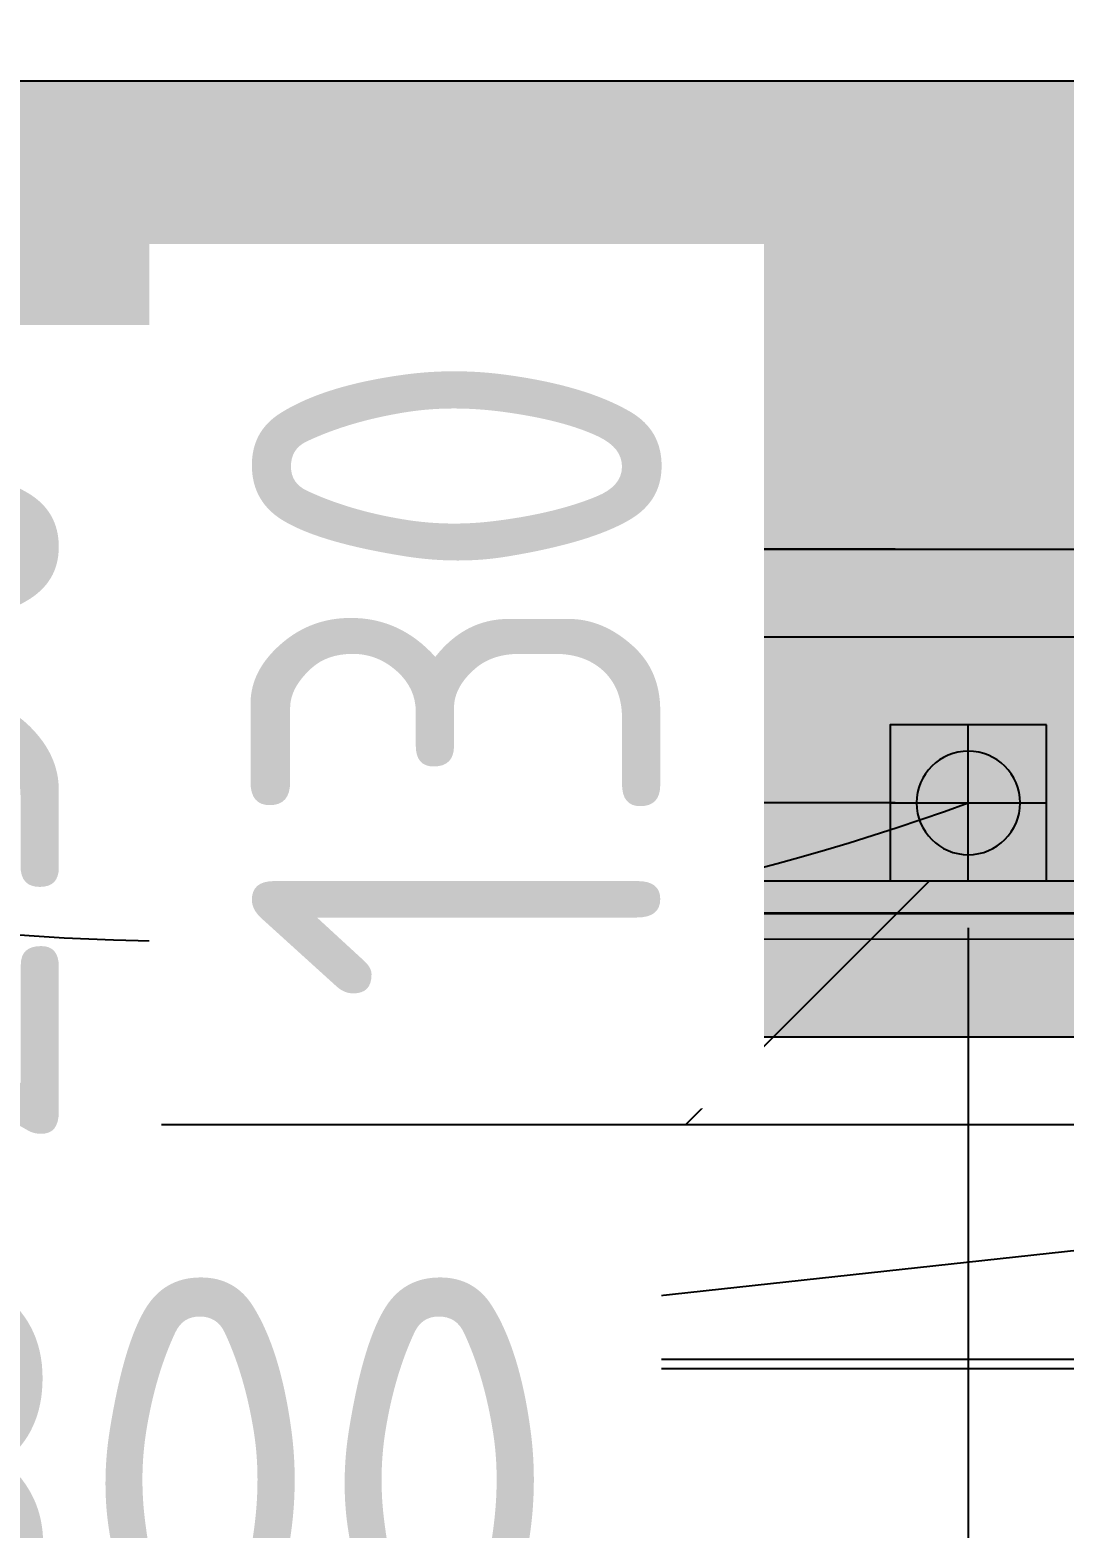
# Model space of a CAD drawing. Extents: x -74236 to 286982, y -14633 to 132816.
# Drawn here: x 94563 to 95093, y 114523 to 115291 of the extents above; entities that cross this region are included whole.
import ezdxf

# ---------------------------------------------------------------- set-up
doc = ezdxf.new("R2010")
doc.units = 0
doc.header["$LTSCALE"] = 10
doc.header["$MEASUREMENT"] = 0
doc.header["$PDSIZE"] = 5
for name, color, linetype in [('1活动家具', 4, 'Continuous'), ('3地坪', 8, 'Continuous'), ('5顶面布置', 3, 'Continuous'), ('5顶面标注', 3, 'Continuous'), ('6灯具', 1, 'Continuous'), ('6灯具标注', 1, 'Continuous'), ('7开关', 1, 'Continuous'), ('图框', 4, 'Continuous')]:
    doc.layers.add(name, color=color, linetype=linetype)
doc.styles.get("Standard").update_dxf_attribs({"font": 'gbenor.shx', "bigfont": 'gbcbig.shx'})
doc.styles.add('宋体', font='')
doc.styles.get('宋体').set_extended_font_data('SimSun')
doc.dimstyles.new('1-50 顶面', dxfattribs={"dimscale": 50, "dimtxt": 2.8, "dimasz": 1.5, "dimexe": 1, "dimexo": 1, "dimgap": 0.1, "dimtad": 1, "dimdec": 0, "dimzin": 0, "dimdsep": 46, "dimtxsty": '宋体', "dimblk": 'ARCHTICK', "dimcen": 0, "dimdle": 1, "dimclrd": 8, "dimclre": 8, "dimclrt": 43, "dimadec": 0, "dimazin": 0, "dimtfac": 1, "dimtdec": 0, "dimtix": 1, "dimtmove": 1, "dimatfit": 0, "dimldrblk": 'BOXFILLED', "dimfxl": 5, "dimfxlon": 1, "dimtfill": 1, "dimtolj": 1, "dimtzin": 0, "dimlwd": -1, "dimlwe": -1, "dimarcsym": 1})
doc.dimstyles.new('wl20', dxfattribs={"dimscale": 60, "dimtxt": 1.8, "dimasz": 0.03, "dimexe": 0, "dimexo": 0.625, "dimgap": 0.2, "dimtad": 1, "dimdec": 0, "dimrnd": 0.05, "dimdsep": 46, "dimtxsty": 'Standard', "dimblk": 'BZ', "dimcen": 0.06, "dimclrd": 127, "dimclre": 127, "dimclrt": 1, "dimadec": 0, "dimazin": 0, "dimtfac": 1, "dimtdec": 0, "dimtix": 1, "dimtmove": 2, "dimatfit": 3, "dimldrblk": 'jt', "dimfxl": 1, "dimtvp": 1, "dimtfill": 1, "dimtolj": 1, "dimtzin": 0, "dimarcsym": 0})

# ---------------------------------------------------------------- blocks, each defined once
blk = doc.blocks.new('_ArchTick')
at = {"color": 0, "linetype": 'ByBlock', "const_width": 0.4}
blk.add_lwpolyline([(-0.5, -0.5), (0.5, 0.5)], dxfattribs=at)
blk = doc.blocks.new('*D302')
at = {"color": 8, "transparency": 16777216}
for p, q in [((92884.15, 115547.67), (92884.15, 115847.67)), ((96254.15, 115547.67), (96254.15, 115847.67)), ((96304.15, 115797.67), (92834.15, 115797.67))]:
    blk.add_line(p, q, dxfattribs=at)
at = {"layer": 'Defpoints', "color": 0, "transparency": 16777216}
for p in [(92884.15, 115797.67), (92884.15, 115244.53), (96254.15, 115244.53)]:
    blk.add_point(p, dxfattribs=at)
at = {"color": 8, "transparency": 16777216, "xscale": 75, "yscale": 75, "zscale": 75, "rotation": 180}
blk.add_blockref('_ArchTick', (92884.15, 115797.67), dxfattribs=at)
at = {"color": 8, "transparency": 16777216, "xscale": 75, "yscale": 75, "zscale": 75}
blk.add_blockref('_ArchTick', (96254.15, 115797.67), dxfattribs=at)
at = {"color": 43, "transparency": 16777216, "insert": (94569.15, 115927.67), "char_height": 250, "attachment_point": 5, "style": '宋体', "bg_fill": 3, "box_fill_scale": 1.25, "bg_fill_color": 256, "bg_fill_true_color": 13158600, "bg_fill_transparency": 0}
blk.add_mtext('\\A1;3370', dxfattribs=at)
blk = doc.blocks.new('_BoxFilled')
at = {"color": 0, "linetype": 'ByBlock', "lineweight": -2}
blk.add_line((-0.5, 0), (-1, 0), dxfattribs=at)
at = {"color": 0, "linetype": 'ByBlock'}
blk.add_solid([(-0.5, 0.5), (0.5, 0.5), (-0.5, -0.5), (0.5, -0.5)], dxfattribs=at)
blk = doc.blocks.new('BZ')
at = {"layer": '图框', "linetype": 'Continuous'}
blk.add_hatch(color=2, dxfattribs=at).paths.add_polyline_path([(9.59, 6.47), (6.57, 9.41), (-10.49, -7.49), (-7.44, -10.7)])
blk.add_lwpolyline([(-7.44, -10.7), (9.59, 6.47), (6.57, 9.41), (-10.49, -7.49), (-7.44, -10.7)], dxfattribs=at)
blk = doc.blocks.new('*D450')
at = {"layer": '5顶面标注', "color": 127, "lineweight": -2, "transparency": 16777216}
for p, q in [((94441.16, 115024.43), (94590, 115024.43)), ((94590, 115026.23), (94590, 115028.03)), ((94590, 114774.43), (94590, 115024.43)), ((94441.16, 114774.43), (94590, 114774.43)), ((94590, 114772.63), (94590, 114770.83))]:
    blk.add_line(p, q, dxfattribs=at)
at = {"layer": '5顶面标注', "color": 127, "lineweight": -2, "transparency": 16777216, "xscale": 1.8, "yscale": 1.8, "zscale": 1.8}
for p, rotation in [((94590, 115024.43), 270), ((94590, 114774.43), 90)]:
    blk.add_blockref('BZ', p, dxfattribs=dict(at, rotation=rotation))
at = {"layer": '5顶面标注', "color": 1, "transparency": 16777216, "insert": (94473, 114899.43), "char_height": 210, "attachment_point": 5, "rotation": 90, "bg_fill": 3, "box_fill_scale": 1.25, "bg_fill_color": 256, "bg_fill_true_color": 13158600, "bg_fill_transparency": 0}
blk.add_mtext('\\A1;250', dxfattribs=at)
at = {"layer": 'Defpoints', "color": 0, "transparency": 16777216}
for p in [(94403.66, 115024.43), (94590, 115024.43), (94403.66, 114774.43)]:
    blk.add_point(p, dxfattribs=at)
blk = doc.blocks.new('jt')
at = {"layer": '图框', "linetype": 'Continuous'}
blk.add_hatch(color=2, dxfattribs=at).paths.add_polyline_path([(-22, 17.67), (-16.75, 22.22), (0, 0), (-16.7, -22.03), (-22.01, -17.6), (-5.68, -0.01)])
blk.add_lwpolyline([(-22, 17.67), (-16.75, 22.22), (0, 0), (-16.7, -22.03), (-22.01, -17.6), (-5.68, -0.01), (-22, 17.67)], dxfattribs=at)
blk = doc.blocks.new('A$C04D16382')
at = {"layer": '6灯具', "color": 1}
for p, q in [((40, 0), (40, 80)), ((80, 40), (0, 40))]:
    blk.add_line(p, q, dxfattribs=at)
blk.add_lwpolyline([(0, 80), (80, 80), (80, 0), (0, 0)], close=True, dxfattribs=at)
blk.add_circle((40, 40), 26.54, dxfattribs=at)
blk = doc.blocks.new('*D494')
at = {"layer": '7开关', "color": 127, "lineweight": -2, "transparency": 16777216}
for p, q in [((93492.88, 115061.93), (93492.88, 115447.4)), ((93494.68, 115447.4), (95591.08, 115447.4)), ((95592.88, 115061.93), (95592.88, 115447.4))]:
    blk.add_line(p, q, dxfattribs=at)
at = {"layer": 'Defpoints', "color": 0, "transparency": 16777216}
for p in [(95592.88, 115447.4), (93492.88, 115024.43), (95592.88, 115024.43)]:
    blk.add_point(p, dxfattribs=at)
at = {"layer": '7开关', "color": 127, "lineweight": -2, "transparency": 16777216, "xscale": 1.8, "yscale": 1.8, "zscale": 1.8, "rotation": 180}
blk.add_blockref('BZ', (93492.88, 115447.4), dxfattribs=at)
at = {"layer": '7开关', "color": 127, "lineweight": -2, "transparency": 16777216, "xscale": 1.8, "yscale": 1.8, "zscale": 1.8}
blk.add_blockref('BZ', (95592.88, 115447.4), dxfattribs=at)
at = {"layer": '7开关', "color": 1, "transparency": 16777216, "insert": (94542.88, 115564.4), "char_height": 210, "attachment_point": 5, "bg_fill": 3, "box_fill_scale": 1.25, "bg_fill_color": 256, "bg_fill_true_color": 13158600, "bg_fill_transparency": 0}
blk.add_mtext('\\A1;2100', dxfattribs=at)
blk = doc.blocks.new('*D524')
at = {"layer": '6灯具标注', "color": 127, "lineweight": -2, "transparency": 16777216}
for p, q in [((94244.15, 114830.39), (94244.15, 114429.23)), ((95044.15, 114830.39), (95044.15, 114429.23)), ((94245.95, 114429.23), (95042.35, 114429.23))]:
    blk.add_line(p, q, dxfattribs=at)
at = {"layer": 'Defpoints', "color": 0, "transparency": 16777216}
for p in [(94244.15, 114867.89), (95044.15, 114867.89), (95044.15, 114429.23)]:
    blk.add_point(p, dxfattribs=at)
at = {"layer": '6灯具标注', "color": 127, "lineweight": -2, "transparency": 16777216, "xscale": 1.8, "yscale": 1.8, "zscale": 1.8, "rotation": 180}
blk.add_blockref('BZ', (94244.15, 114429.23), dxfattribs=at)
at = {"layer": '6灯具标注', "color": 127, "lineweight": -2, "transparency": 16777216, "xscale": 1.8, "yscale": 1.8, "zscale": 1.8}
blk.add_blockref('BZ', (95044.15, 114429.23), dxfattribs=at)
at = {"layer": '6灯具标注', "color": 1, "transparency": 16777216, "insert": (94644.15, 114546.23), "char_height": 210, "attachment_point": 5, "bg_fill": 3, "box_fill_scale": 1.25, "bg_fill_color": 256, "bg_fill_true_color": 13158600, "bg_fill_transparency": 0}
blk.add_mtext('\\A1;800', dxfattribs=at)
blk = doc.blocks.new('*D525')
at = {"layer": '6灯具标注', "color": 127, "lineweight": -2, "transparency": 16777216}
for p, q in [((95044.15, 114830.39), (95044.15, 114429.23)), ((95844.15, 114810.66), (95844.15, 114429.23)), ((95045.95, 114429.23), (95842.35, 114429.23))]:
    blk.add_line(p, q, dxfattribs=at)
at = {"layer": 'Defpoints', "color": 0, "transparency": 16777216}
for p in [(95044.15, 114867.89), (95844.15, 114848.16), (95844.15, 114429.23)]:
    blk.add_point(p, dxfattribs=at)
at = {"layer": '6灯具标注', "color": 127, "lineweight": -2, "transparency": 16777216, "xscale": 1.8, "yscale": 1.8, "zscale": 1.8, "rotation": 180}
blk.add_blockref('BZ', (95044.15, 114429.23), dxfattribs=at)
at = {"layer": '6灯具标注', "color": 127, "lineweight": -2, "transparency": 16777216, "xscale": 1.8, "yscale": 1.8, "zscale": 1.8}
blk.add_blockref('BZ', (95844.15, 114429.23), dxfattribs=at)
at = {"layer": '6灯具标注', "color": 1, "transparency": 16777216, "insert": (95444.15, 114546.23), "char_height": 210, "attachment_point": 5, "bg_fill": 3, "box_fill_scale": 1.25, "bg_fill_color": 256, "bg_fill_true_color": 13158600, "bg_fill_transparency": 0}
blk.add_mtext('\\A1;800', dxfattribs=at)
blk = doc.blocks.new('*D527')
at = {"layer": '6灯具标注', "color": 127, "lineweight": -2, "transparency": 16777216}
for p, q in [((94898.96, 115026.23), (94898.96, 115028.03)), ((95006.65, 115024.43), (94898.96, 115024.43)), ((94898.96, 114894.43), (94898.96, 115024.43)), ((95006.65, 114894.43), (94898.96, 114894.43)), ((94898.96, 114892.63), (94898.96, 114890.83))]:
    blk.add_line(p, q, dxfattribs=at)
at = {"layer": 'Defpoints', "color": 0, "transparency": 16777216}
for p in [(95044.15, 115024.43), (95044.15, 114894.43)]:
    blk.add_point(p, dxfattribs=at)
at = {"layer": '6灯具标注', "color": 127, "lineweight": -2, "transparency": 16777216, "xscale": 1.8, "yscale": 1.8, "zscale": 1.8}
for p, rotation in [((94898.96, 115024.43), 270), ((94898.96, 114894.43), 90)]:
    blk.add_blockref('BZ', p, dxfattribs=dict(at, rotation=rotation))
at = {"layer": '6灯具标注', "color": 1, "transparency": 16777216, "insert": (94781.96, 114959.43), "char_height": 210, "attachment_point": 5, "rotation": 90, "bg_fill": 3, "box_fill_scale": 1.25, "bg_fill_color": 256, "bg_fill_true_color": 13158600, "bg_fill_transparency": 0}
blk.add_mtext('\\A1;130', dxfattribs=at)
at = {"layer": 'Defpoints', "color": 0, "transparency": 16777216}
blk.add_point((94898.96, 115024.43), dxfattribs=at)

msp = doc.modelspace()

# ---------------------------------------------------------------- hatches: boundary and pattern name
msp.add_hatch(color=252).paths.add_polyline_path([(96774.15, 115264.43), (92644.15, 115264.43), (92644.15, 114755.9), (92884.15, 114790.08), (92884.15, 115024.43), (96774.15, 115024.43)])
at = {"layer": '3地坪'}
h = msp.add_hatch(dxfattribs=at)
h.set_pattern_fill('DOLMIT', color=253, scale=500, double=1)
h.set_pattern_definition([(0, (93024.15, 111354.38), (0, 125), []), (45, (93024.15, 111354.38), (-250, 250), [176.777, -353.553])])
h.paths.add_polyline_path([(98164.15, 115024.38), (92884.15, 115024.38), (92884.15, 111354.38), (98434.15, 111354.38), (98434.15, 111424.38), (98434.15, 112225.38), (98434.15, 112374.38), (98164.15, 112374.38), (98094.15, 112374.38), (96794.15, 112374.38), (96244.15, 112374.38), (96244.15, 113424.38), (98164.15, 113424.38)])
at = {"layer": '5顶面标注'}
h = msp.add_hatch(dxfattribs=at)
h.set_pattern_fill('AR-SAND', color=253, scale=60, double=1)
h.set_pattern_definition([(37.5, (0, 0), (-3.7796, 115.609426), [0, -91.2, 0, -102, 0, -97.5]), (7.5, (0, 0), (106.1866, 169.32876), [0, -49.2, 0, -82.2, 0, -31.5]), (327.5, (-73.8, 0), (186.84851, 0.33954), [0, -30, 0, -108, 0, -141]), (317.5, (-73.8, 0), (180.3676, 52.66053), [0, -15, 0, -70.8, 0, -81])])
h.paths.add_polyline_path([(96214.15, 112107.33), (96274.35, 112107.33), (96294.35, 112107.33), (96294.35, 112207.33), (96409.35, 112207.33), (96409.35, 112230.96), (96439.35, 112230.96), (96439.35, 112207.33), (96501.35, 112207.33), (96501.35, 112217.33), (96527.35, 112217.33), (96614.35, 112214.07), (96614.35, 112354.71), (96774.35, 112354.71), (96774.35, 112207.33), (96794.35, 112207.33), (96794.35, 111507.33), (96774.35, 111507.33), (96774.35, 111394.71), (96614.35, 111394.71), (96614.35, 111507.33), (96294.35, 111507.33), (96294.35, 111607.33), (96274.35, 111607.33), (96214.15, 111607.33), (96214.15, 111467.33), (96214.15, 111394.43), (93074.15, 111394.43), (93074.15, 114774.43), (96214.15, 114774.43)], flags=16)
edge = h.paths.add_edge_path(flags=0)
edge.add_line((96774.35, 112354.71), (96774.35, 112194))
edge.add_line((96774.35, 112194), (96779.35, 112194))
edge.add_arc((96779.35, 112187.33), 6.67, -89.99946, 90, ccw=False)
edge.add_line((96779.35, 112180.66), (96774.35, 112180.66))
edge.add_line((96774.35, 112180.66), (96774.35, 111534))
edge.add_line((96774.35, 111534), (96779.35, 111534))
edge.add_arc((96779.35, 111527.33), 6.67, -90, 90.00054, ccw=False)
edge.add_line((96779.35, 111520.66), (96774.35, 111520.66))
edge.add_line((96774.35, 111520.66), (96774.35, 111394.71))
edge.add_line((96774.35, 111394.71), (96614.35, 111394.71))
edge.add_line((96614.35, 111394.71), (96614.35, 112354.71))
edge.add_line((96614.35, 112354.71), (96774.35, 112354.71))
edge = h.paths.add_edge_path(flags=0)
edge.add_arc((96749.35, 112187.33), 6.67, 90, 360)
edge.add_line((96756.02, 112187.33), (96756.57, 112194))
edge.add_line((96756.57, 112194), (96749.35, 112194))
h.paths.add_polyline_path([(96439.35, 112227.33), (96434.35, 112232.33), (96434.35, 112227.33)], flags=0)
edge = h.paths.add_edge_path(flags=0)
edge.add_arc((96284.35, 112006.6), 2.35, 0, 180, ccw=False)
edge.add_arc((96284.35, 112006.49), 2.35, -176.97156, 2.87624, ccw=False)
edge.add_line((96282, 112006.36), (96282, 111906.77))
edge.add_arc((96284.35, 111906.73), 2.35, -180, 178.90169, ccw=False)
edge.add_line((96282, 111906.73), (96282, 111787.15))
edge.add_arc((96284.35, 111787.09), 2.35, -180, 178.53632, ccw=False)
edge.add_line((96282, 111787.09), (96282, 111687.31))
edge.add_arc((96284.35, 111687.21), 2.35, -180, 177.56312, ccw=False)
edge.add_line((96282, 111687.21), (96274.35, 111607.33))
edge.add_line((96274.35, 111607.33), (96282, 112006.6))
h.paths.add_polyline_path([(96178, 111734.05), (96796.8, 111734.05), (96796.8, 111935.18), (96178, 111935.18)], flags=16)
h.paths.add_polyline_path([(98104.15, 112474.43), (96804.15, 112474.43)], flags=17)
h.paths.add_polyline_path([(94384.15, 111114.43), (94384.15, 111354.43), (96280.61, 111354.43), (96280.61, 111114.43), (98684.15, 111114.43), (98684.15, 111424.43), (98444.15, 111424.43), (98444.15, 111354.43), (96794.35, 111354.43), (96794.35, 112374.43), (96254.15, 112374.43), (96254.15, 113424.43), (98174.15, 113424.43), (98174.15, 115024.43), (93034.15, 115024.43), (93034.15, 111114.43)])

# ---------------------------------------------------------------- linework, layer by layer
at = {"color": 255}
for p, q in [((92644.15, 115264.43), (100584.15, 115264.43)), ((92884.15, 115024.43), (100344.15, 115024.43))]:
    msp.add_line(p, q, dxfattribs=at)
at = {"layer": '1活动家具', "color": 8, "extrusion": (0, 0, -1)}
for p, q in [((94606.01, 114833.89), (94606, 114833.84)), ((94606, 114833.84), (94606.01, 114833.8)), ((94606.03, 114833.93), (94606.01, 114833.89)), ((94606.01, 114833.8), (94606.03, 114833.75)), ((94606.06, 114833.98), (94606.03, 114833.93)), ((94606.03, 114833.75), (94606.06, 114833.71)), ((94606.1, 114834.03), (94606.06, 114833.98)), ((94606.06, 114833.71), (94606.1, 114833.66)), ((94606.16, 114834.08), (94606.1, 114834.03)), ((94606.1, 114833.66), (94606.15, 114833.62)), ((94606.15, 114833.62), (94606.22, 114833.58)), ((94606.23, 114834.13), (94606.16, 114834.08)), ((94606.22, 114833.58), (94606.3, 114833.53)), ((94606.31, 114834.18), (94606.23, 114834.13)), ((94606.3, 114833.53), (94606.39, 114833.49)), ((94606.4, 114834.23), (94606.31, 114834.18)), ((94606.39, 114833.49), (94606.49, 114833.45)), ((94606.51, 114834.28), (94606.4, 114834.23)), ((94606.49, 114833.45), (94606.6, 114833.41)), ((94606.63, 114834.33), (94606.51, 114834.28)), ((94606.6, 114833.41), (94606.73, 114833.37)), ((94606.76, 114834.38), (94606.63, 114834.33)), ((94606.73, 114833.37), (94606.86, 114833.33)), ((94606.91, 114834.43), (94606.76, 114834.38)), ((94606.86, 114833.33), (94607.01, 114833.29)), ((94607.07, 114834.49), (94606.91, 114834.43)), ((94607.01, 114833.29), (94607.17, 114833.25)), ((94607.24, 114834.54), (94607.07, 114834.49)), ((94607.17, 114833.25), (94607.34, 114833.22)), ((94607.42, 114834.6), (94607.24, 114834.54)), ((94607.34, 114833.22), (94607.52, 114833.18)), ((94607.62, 114834.65), (94607.42, 114834.6)), ((94607.52, 114833.18), (94607.71, 114833.14)), ((94607.83, 114834.71), (94607.62, 114834.65)), ((94607.71, 114833.14), (94607.91, 114833.1)), ((94608.06, 114834.76), (94607.83, 114834.71)), ((94607.91, 114833.1), (94608.12, 114833.07)), ((94608.3, 114834.82), (94608.06, 114834.76)), ((94608.12, 114833.07), (94608.35, 114833.03)), ((94608.55, 114834.88), (94608.3, 114834.82)), ((94608.35, 114833.03), (94608.58, 114833)), ((94608.82, 114834.94), (94608.55, 114834.88)), ((94608.58, 114833), (94608.83, 114832.96)), ((94609.1, 114835), (94608.82, 114834.94)), ((94608.83, 114832.96), (94609.09, 114832.93)), ((94609.09, 114832.93), (94609.35, 114832.9)), ((94609.39, 114835.06), (94609.1, 114835)), ((94609.35, 114832.9), (94609.63, 114832.87)), ((94609.7, 114835.12), (94609.39, 114835.06)), ((94609.63, 114832.87), (94609.92, 114832.83)), ((94610.02, 114835.18), (94609.7, 114835.12)), ((94609.92, 114832.83), (94610.22, 114832.8)), ((94610.36, 114835.24), (94610.02, 114835.18)), ((94610.22, 114832.8), (94610.52, 114832.77)), ((94610.71, 114835.3), (94610.36, 114835.24)), ((94610.52, 114832.77), (94610.84, 114832.74)), ((94611.07, 114835.37), (94610.71, 114835.3)), ((94610.84, 114832.74), (94611.17, 114832.71)), ((94611.45, 114835.43), (94611.07, 114835.37)), ((94611.17, 114832.71), (94611.51, 114832.68)), ((94611.84, 114835.49), (94611.45, 114835.43)), ((94611.51, 114832.68), (94611.86, 114832.65)), ((94612.25, 114835.56), (94611.84, 114835.49)), ((94611.86, 114832.65), (94612.22, 114832.62)), ((94612.22, 114832.62), (94612.58, 114832.59)), ((94612.67, 114835.62), (94612.25, 114835.56)), ((94612.58, 114832.59), (94612.96, 114832.57)), ((94613.11, 114835.69), (94612.67, 114835.62)), ((94612.96, 114832.57), (94613.35, 114832.54)), ((94613.56, 114835.76), (94613.11, 114835.69)), ((94613.35, 114832.54), (94613.75, 114832.51)), ((94614.02, 114835.83), (94613.56, 114835.76)), ((94613.75, 114832.51), (94614.15, 114832.48)), ((94614.5, 114835.89), (94614.02, 114835.83)), ((94614.15, 114832.48), (94614.57, 114832.46)), ((94615, 114835.96), (94614.5, 114835.89)), ((94614.57, 114832.46), (94615, 114832.43)), ((94615.51, 114836.03), (94615, 114835.96)), ((94615, 114832.43), (94615.43, 114832.41)), ((94615.43, 114832.41), (94615.88, 114832.38)), ((94616.03, 114836.1), (94615.51, 114836.03)), ((94615.88, 114832.38), (94616.33, 114832.36)), ((94616.57, 114836.17), (94616.03, 114836.1)), ((94616.33, 114832.36), (94616.79, 114832.34)), ((94617.13, 114836.25), (94616.57, 114836.17)), ((94616.79, 114832.34), (94617.26, 114832.31)), ((94617.7, 114836.32), (94617.13, 114836.25)), ((94617.26, 114832.31), (94617.74, 114832.29)), ((94618.29, 114836.39), (94617.7, 114836.32)), ((94617.74, 114832.29), (94618.23, 114832.27)), ((94618.23, 114832.27), (94618.73, 114832.25)), ((94618.73, 114832.25), (94619.24, 114832.22)), ((94619.24, 114832.22), (94619.75, 114832.2)), ((94619.75, 114832.2), (94620.28, 114832.18)), ((94620.28, 114832.18), (94620.81, 114832.16)), ((94620.81, 114832.16), (94621.35, 114832.14)), ((94621.35, 114832.14), (94621.9, 114832.12)), ((94621.9, 114832.12), (94622.46, 114832.1)), ((94622.46, 114832.1), (94623.02, 114832.09)), ((94623.02, 114832.09), (94623.6, 114832.07)), ((94623.6, 114832.07), (94624.18, 114832.05)), ((94624.18, 114832.05), (94624.77, 114832.03)), ((94624.77, 114832.03), (94625.37, 114832.02)), ((94625.37, 114832.02), (94625.97, 114832)), ((94625.97, 114832), (94626.58, 114831.98)), ((94626.58, 114831.98), (94627.2, 114831.97)), ((94627.2, 114831.97), (94627.83, 114831.95)), ((94627.83, 114831.95), (94628.47, 114831.94)), ((94628.47, 114831.94), (94629.11, 114831.92)), ((94629.11, 114831.92), (94629.76, 114831.91)), ((94629.76, 114831.91), (94630.42, 114831.9)), ((94630.42, 114831.9), (94631.09, 114831.88)), ((94631.09, 114831.88), (94631.76, 114831.87)), ((94631.76, 114831.87), (94632.44, 114831.86)), ((94632.44, 114831.86), (94633.13, 114831.84)), ((94633.13, 114831.84), (94633.82, 114831.83)), ((94633.82, 114831.83), (94634.52, 114831.82)), ((94634.52, 114831.82), (94635.23, 114831.81)), ((94635.23, 114831.81), (94635.94, 114831.8)), ((94635.94, 114831.8), (94636.66, 114831.79)), ((94636.66, 114831.79), (94637.39, 114831.78)), ((94637.39, 114831.78), (94638.13, 114831.77)), ((94638.13, 114831.77), (94638.87, 114831.76)), ((94638.87, 114831.76), (94639.61, 114831.75)), ((94639.61, 114831.75), (94640.37, 114831.74)), ((94640.37, 114831.74), (94641.13, 114831.73)), ((94641.13, 114831.73), (94641.89, 114831.72)), ((94641.89, 114831.72), (94642.66, 114831.72)), ((94642.66, 114831.72), (94643.44, 114831.71)), ((94643.44, 114831.71), (94644.22, 114831.7)), ((94644.22, 114831.7), (94645.81, 114831.69)), ((94645.81, 114831.69), (94647.42, 114831.67)), ((94647.42, 114831.67), (94649.05, 114831.66)), ((94649.05, 114831.66), (94650.7, 114831.65)), ((94650.7, 114831.65), (94652.37, 114831.64)), ((94652.37, 114831.64), (94654.06, 114831.64)), ((94654.06, 114831.64), (94654.93, 114837.5)), ((94654.93, 114837.5), (94656.66, 114837.49)), ((94656.66, 114837.49), (94658.41, 114837.49)), ((94658.41, 114837.49), (94660.18, 114837.48)), ((94660.18, 114837.48), (94661.96, 114837.48)), ((94661.96, 114837.48), (94663.77, 114837.48)), ((94663.77, 114837.48), (94665.59, 114837.48)), ((94665.59, 114837.48), (94667.42, 114837.48)), ((94667.42, 114837.48), (94669.27, 114837.48)), ((94669.27, 114837.48), (94671.14, 114837.48)), ((94671.14, 114837.48), (94673.02, 114837.49)), ((94673.02, 114837.49), (94674.91, 114837.49)), ((94674.91, 114837.49), (94676.82, 114837.5)), ((94676.82, 114837.5), (94678.74, 114837.5)), ((94678.74, 114837.5), (94680.67, 114837.51)), ((94680.67, 114837.51), (94682.61, 114837.52)), ((94682.61, 114837.52), (94684.56, 114837.52)), ((94684.56, 114837.52), (94686.52, 114837.53)), ((94686.52, 114837.53), (94688.49, 114837.54)), ((94688.49, 114837.54), (94690.47, 114837.55)), ((94690.47, 114837.55), (94692.46, 114837.56)), ((94692.46, 114837.56), (94694.45, 114837.57)), ((94694.45, 114837.57), (94696.46, 114837.59)), ((94696.46, 114837.59), (94698.47, 114837.6)), ((94698.47, 114837.6), (94700.48, 114837.61)), ((94700.48, 114837.61), (94704.53, 114837.64)), ((94704.53, 114837.64), (94708.59, 114837.67)), ((94708.59, 114837.67), (95172.69, 114837.7)), ((94901.13, 114837.94), (95303.13, 114837.96)), ((95199.12, 114837.92), (94901.13, 114837.94)), ((94593.94, 114825.18), (94593.93, 114825.1)), ((94593.93, 114825.1), (94593.93, 114825.03)), ((94593.93, 114825.03), (94593.94, 114824.95)), ((94593.96, 114825.25), (94593.94, 114825.18)), ((94593.94, 114824.95), (94593.95, 114824.88)), ((94593.95, 114824.88), (94593.98, 114824.8)), ((94593.99, 114825.33), (94593.96, 114825.25)), ((94593.98, 114824.8), (94594.01, 114824.73)), ((94594.03, 114825.41), (94593.99, 114825.33)), ((94594.01, 114824.73), (94594.05, 114824.66)), ((94594.08, 114825.48), (94594.03, 114825.41)), ((94594.05, 114824.66), (94594.1, 114824.58)), ((94594.13, 114825.56), (94594.08, 114825.48)), ((94594.1, 114824.58), (94594.16, 114824.51)), ((94594.2, 114825.64), (94594.13, 114825.56)), ((94594.16, 114824.51), (94594.23, 114824.43)), ((94594.28, 114825.71), (94594.2, 114825.64)), ((94594.23, 114824.43), (94594.31, 114824.36)), ((94594.36, 114825.79), (94594.28, 114825.71)), ((94594.31, 114824.36), (94594.4, 114824.29)), ((94594.45, 114825.87), (94594.36, 114825.79)), ((94594.4, 114824.29), (94594.49, 114824.22)), ((94594.56, 114825.94), (94594.45, 114825.87)), ((94594.49, 114824.22), (94594.59, 114824.14)), ((94594.67, 114826.02), (94594.56, 114825.94)), ((94594.59, 114824.14), (94594.71, 114824.07)), ((94594.79, 114826.1), (94594.67, 114826.02)), ((94594.71, 114824.07), (94594.83, 114824)), ((94594.92, 114826.18), (94594.79, 114826.1)), ((94594.83, 114824), (94594.95, 114823.93)), ((94595.06, 114826.25), (94594.92, 114826.18)), ((94594.95, 114823.93), (94595.09, 114823.86)), ((94595.21, 114826.33), (94595.06, 114826.25)), ((94595.09, 114823.86), (94595.24, 114823.78)), ((94595.37, 114826.41), (94595.21, 114826.33)), ((94595.24, 114823.78), (94595.39, 114823.71)), ((94595.54, 114826.49), (94595.37, 114826.41)), ((94595.39, 114823.71), (94595.55, 114823.64)), ((94595.72, 114826.57), (94595.54, 114826.49)), ((94595.55, 114823.64), (94595.72, 114823.57)), ((94595.91, 114826.64), (94595.72, 114826.57)), ((94595.72, 114823.57), (94595.9, 114823.5)), ((94595.9, 114823.5), (94596.08, 114823.43)), ((94596.11, 114826.72), (94595.91, 114826.64)), ((94596.08, 114823.43), (94596.28, 114823.36)), ((94596.32, 114826.8), (94596.11, 114826.72)), ((94596.28, 114823.36), (94596.48, 114823.29)), ((94596.54, 114826.88), (94596.32, 114826.8)), ((94596.48, 114823.29), (94596.69, 114823.22)), ((94596.77, 114826.96), (94596.54, 114826.88)), ((94596.69, 114823.22), (94596.91, 114823.16)), ((94597.01, 114827.04), (94596.77, 114826.96)), ((94596.91, 114823.16), (94597.14, 114823.09)), ((94597.26, 114827.12), (94597.01, 114827.04)), ((94597.14, 114823.09), (94597.37, 114823.02)), ((94597.52, 114827.2), (94597.26, 114827.12)), ((94597.37, 114823.02), (94597.61, 114822.95)), ((94597.78, 114827.27), (94597.52, 114827.2)), ((94597.61, 114822.95), (94597.86, 114822.88)), ((94598.06, 114827.35), (94597.78, 114827.27)), ((94598.35, 114827.43), (94598.06, 114827.35)), ((94598.65, 114827.51), (94598.35, 114827.43)), ((94598.96, 114827.59), (94598.65, 114827.51)), ((94599.28, 114827.67), (94598.96, 114827.59)), ((94599.61, 114827.75), (94599.28, 114827.67)), ((94599.95, 114827.83), (94599.61, 114827.75)), ((94600.3, 114827.91), (94599.95, 114827.83)), ((94600.66, 114827.99), (94600.3, 114827.91)), ((94601.03, 114828.07), (94600.66, 114827.99)), ((94601.41, 114828.15), (94601.03, 114828.07)), ((94601.81, 114828.23), (94601.41, 114828.15)), ((94602.21, 114828.31), (94601.81, 114828.23)), ((94602.62, 114828.39), (94602.21, 114828.31)), ((94603.05, 114828.47), (94602.62, 114828.39)), ((94603.48, 114828.55), (94603.05, 114828.47)), ((94603.93, 114828.63), (94603.48, 114828.55)), ((94604.38, 114828.71), (94603.93, 114828.63)), ((94604.85, 114828.79), (94604.38, 114828.71)), ((94605.33, 114828.87), (94604.85, 114828.79)), ((94605.82, 114828.95), (94605.33, 114828.87)), ((94606.32, 114829.03), (94605.82, 114828.95)), ((94606.83, 114829.11), (94606.32, 114829.03)), ((94607.35, 114829.19), (94606.83, 114829.11)), ((94607.88, 114829.27), (94607.35, 114829.19)), ((94608.42, 114829.35), (94607.88, 114829.27)), ((94608.98, 114829.44), (94608.42, 114829.35)), ((94609.54, 114829.52), (94608.98, 114829.44)), ((94610.12, 114829.6), (94609.54, 114829.52)), ((94610.71, 114829.68), (94610.12, 114829.6)), ((94611.31, 114829.76), (94610.71, 114829.68)), ((94611.92, 114829.84), (94611.31, 114829.76)), ((94654.9, 114818.41), (94655.72, 114824.24)), ((94655.72, 114824.24), (94657.42, 114824.21)), ((94657.42, 114824.21), (94659.13, 114824.19)), ((94659.13, 114824.19), (94660.85, 114824.16)), ((94660.85, 114824.16), (94662.59, 114824.14)), ((94662.59, 114824.14), (94664.34, 114824.12)), ((94664.34, 114824.12), (94666.1, 114824.11)), ((94666.1, 114824.11), (94667.88, 114824.1)), ((94667.88, 114824.1), (94669.68, 114824.09)), ((94669.68, 114824.09), (94671.48, 114824.08)), ((94671.48, 114824.08), (94673.3, 114824.08)), ((94673.3, 114824.08), (94675.13, 114824.08)), ((94675.13, 114824.08), (94676.97, 114824.09)), ((94676.97, 114824.09), (94678.83, 114824.09)), ((94678.83, 114824.09), (94680.69, 114824.1)), ((94680.69, 114824.1), (94682.57, 114824.12)), ((94682.57, 114824.12), (94684.46, 114824.14)), ((94684.46, 114824.14), (94686.36, 114824.16)), ((94686.36, 114824.16), (94688.27, 114824.18)), ((94688.27, 114824.18), (94690.18, 114824.21)), ((94690.18, 114824.21), (94692.11, 114824.24)), ((94692.11, 114824.24), (94694.05, 114824.27)), ((94694.05, 114824.27), (94696, 114824.31)), ((94696, 114824.31), (94697.95, 114824.35)), ((94697.95, 114824.35), (94699.91, 114824.39)), ((94699.91, 114824.39), (94701.88, 114824.44)), ((94701.88, 114824.44), (94703.86, 114824.49)), ((94703.86, 114824.49), (94705.85, 114824.55)), ((94705.85, 114824.55), (94707.84, 114824.61)), ((94707.84, 114824.61), (94709.84, 114824.67)), ((94709.84, 114824.67), (95171.88, 114824.74)), ((94597.86, 114822.88), (94598.12, 114822.82)), ((94598.12, 114822.82), (94598.38, 114822.75)), ((94598.38, 114822.75), (94598.66, 114822.68)), ((94598.66, 114822.68), (94598.94, 114822.62)), ((94598.94, 114822.62), (94599.23, 114822.55)), ((94599.23, 114822.55), (94599.52, 114822.49)), ((94599.52, 114822.49), (94599.83, 114822.42)), ((94599.83, 114822.42), (94600.14, 114822.36)), ((94600.14, 114822.36), (94600.46, 114822.29)), ((94600.46, 114822.29), (94600.78, 114822.23)), ((94600.78, 114822.23), (94601.12, 114822.16)), ((94601.12, 114822.16), (94601.46, 114822.1)), ((94601.46, 114822.1), (94601.81, 114822.04)), ((94601.81, 114822.04), (94602.16, 114821.98)), ((94602.16, 114821.98), (94602.52, 114821.91)), ((94602.52, 114821.91), (94602.89, 114821.85)), ((94602.89, 114821.85), (94603.27, 114821.79)), ((94603.27, 114821.79), (94603.66, 114821.73)), ((94603.66, 114821.73), (94604.05, 114821.67)), ((94604.05, 114821.67), (94604.44, 114821.61)), ((94604.44, 114821.61), (94604.85, 114821.55)), ((94604.85, 114821.55), (94605.26, 114821.49)), ((94605.26, 114821.49), (94605.68, 114821.43)), ((94605.68, 114821.43), (94606.11, 114821.37)), ((94606.11, 114821.37), (94606.54, 114821.31)), ((94606.54, 114821.31), (94606.98, 114821.25)), ((94606.98, 114821.25), (94607.43, 114821.2)), ((94607.43, 114821.2), (94607.88, 114821.14)), ((94607.88, 114821.14), (94608.34, 114821.08)), ((94608.34, 114821.08), (94608.81, 114821.03)), ((94608.81, 114821.03), (94609.28, 114820.97)), ((94609.28, 114820.97), (94609.76, 114820.92)), ((94609.76, 114820.92), (94610.25, 114820.86)), ((94610.25, 114820.86), (94610.74, 114820.81)), ((94610.74, 114820.81), (94611.24, 114820.75)), ((94611.24, 114820.75), (94611.75, 114820.7)), ((94611.75, 114820.7), (94612.26, 114820.65)), ((94612.26, 114820.65), (94612.78, 114820.59)), ((94612.78, 114820.59), (94613.3, 114820.54)), ((94613.3, 114820.54), (94613.83, 114820.49)), ((94613.83, 114820.49), (94614.37, 114820.44)), ((94614.37, 114820.44), (94614.92, 114820.39)), ((94614.92, 114820.39), (94615.47, 114820.34)), ((94615.47, 114820.34), (94616.02, 114820.29)), ((94616.02, 114820.29), (94616.58, 114820.24)), ((94616.58, 114820.24), (94617.15, 114820.19)), ((94617.15, 114820.19), (94617.73, 114820.14)), ((94617.73, 114820.14), (94618.31, 114820.09)), ((94618.31, 114820.09), (94618.89, 114820.05)), ((94618.89, 114820.05), (94620.08, 114819.95)), ((94620.08, 114819.95), (94621.3, 114819.86)), ((94621.3, 114819.86), (94622.53, 114819.77)), ((94622.53, 114819.77), (94623.79, 114819.69)), ((94623.79, 114819.69), (94625.07, 114819.6)), ((94625.07, 114819.6), (94626.37, 114819.52)), ((94626.37, 114819.52), (94627.7, 114819.44)), ((94627.7, 114819.44), (94629.04, 114819.36)), ((94629.04, 114819.36), (94630.41, 114819.28)), ((94630.41, 114819.28), (94631.8, 114819.21)), ((94631.8, 114819.21), (94633.21, 114819.14)), ((94633.21, 114819.14), (94634.64, 114819.07)), ((94634.64, 114819.07), (94636.08, 114819)), ((94636.08, 114819), (94637.55, 114818.94)), ((94637.55, 114818.94), (94639.04, 114818.88)), ((94639.04, 114818.88), (94640.55, 114818.82)), ((94640.55, 114818.82), (94642.07, 114818.76)), ((94642.07, 114818.76), (94643.61, 114818.71)), ((94643.61, 114818.71), (94645.17, 114818.66)), ((94645.17, 114818.66), (94646.75, 114818.61)), ((94646.75, 114818.61), (94648.35, 114818.57)), ((94648.35, 114818.57), (94649.96, 114818.52)), ((94649.96, 114818.52), (94651.59, 114818.48)), ((94651.59, 114818.48), (94653.23, 114818.44)), ((94653.23, 114818.44), (94654.9, 114818.41))]:
    msp.add_line(p, q, dxfattribs=at)
at = {"layer": '1活动家具', "color": 8}
for p, q in [((94665, 114617.83), (95228.24, 114679.17)), ((94659.65, 114615.56), (94659.77, 114615.72)), ((94659.77, 114615.72), (94659.88, 114615.87)), ((94659.88, 114615.87), (94660, 114616.02)), ((94660, 114616.02), (94660.11, 114616.17)), ((94660.11, 114616.17), (94660.23, 114616.31)), ((94660.23, 114616.31), (94660.34, 114616.45)), ((94660.34, 114616.45), (94660.46, 114616.59)), ((94660.46, 114616.59), (94660.58, 114616.73)), ((94660.58, 114616.73), (94660.69, 114616.86)), ((94660.69, 114616.86), (94660.81, 114616.99)), ((94660.81, 114616.99), (94660.93, 114617.12)), ((94660.93, 114617.12), (94661.04, 114617.24)), ((94661.04, 114617.24), (94661.16, 114617.36)), ((94661.16, 114617.36), (94661.28, 114617.48)), ((94661.28, 114617.48), (94661.4, 114617.59)), ((94661.4, 114617.59), (94661.51, 114617.7)), ((94661.51, 114617.7), (94661.63, 114617.81)), ((94661.63, 114617.81), (94661.75, 114617.91)), ((94661.75, 114617.91), (94661.86, 114618.01)), ((94661.86, 114618.01), (94661.98, 114618.11)), ((94661.98, 114618.11), (94662.09, 114618.2)), ((94662.09, 114618.2), (94662.21, 114618.29)), ((94662.21, 114618.29), (94662.32, 114618.38)), ((94662.32, 114618.38), (94662.43, 114618.46)), ((94662.43, 114618.46), (94662.55, 114618.54)), ((94662.55, 114618.54), (94662.66, 114618.61)), ((94662.66, 114618.61), (94662.77, 114618.69)), ((94662.77, 114618.69), (94662.88, 114618.75)), ((94662.88, 114618.75), (94662.99, 114618.82)), ((94662.99, 114618.82), (94663.1, 114618.87)), ((94663.1, 114618.87), (94663.21, 114618.93)), ((94663.21, 114618.93), (94663.31, 114618.98)), ((94663.31, 114618.98), (94663.42, 114619.03)), ((94663.42, 114619.03), (94663.52, 114619.07)), ((94663.52, 114619.07), (94663.62, 114619.11)), ((94663.62, 114619.11), (94663.72, 114619.14)), ((94663.72, 114619.14), (94663.82, 114619.17)), ((94663.82, 114619.17), (94663.92, 114619.2)), ((94663.92, 114619.2), (94664.02, 114619.22)), ((94664.02, 114619.22), (94664.12, 114619.24)), ((94664.12, 114619.24), (94664.21, 114619.25)), ((94664.21, 114619.25), (94664.3, 114619.26)), ((94664.3, 114619.26), (94664.39, 114619.27)), ((94664.39, 114619.27), (94664.48, 114619.27)), ((94664.48, 114619.27), (94664.57, 114619.27)), ((94664.57, 114619.27), (94664.66, 114619.26)), ((94664.66, 114619.26), (94664.74, 114619.25)), ((94664.74, 114619.25), (94664.82, 114619.23)), ((94664.82, 114619.23), (94664.9, 114619.21)), ((94664.9, 114619.21), (94664.98, 114619.19)), ((94664.98, 114619.19), (94665.06, 114619.16)), ((94665.06, 114619.16), (94665.13, 114619.13)), ((94665.13, 114619.13), (94665.21, 114619.09)), ((94665.21, 114619.09), (94665.28, 114619.05)), ((94665.28, 114619.05), (94665.35, 114619.01)), ((94665.35, 114619.01), (94665.41, 114618.96)), ((94665.41, 114618.96), (94665.48, 114618.91)), ((94665.48, 114618.91), (94665.54, 114618.85)), ((94665.54, 114618.85), (94665.6, 114618.79)), ((94665.6, 114618.79), (94665.65, 114618.73)), ((94665.65, 114618.73), (94665.71, 114618.66)), ((94665.71, 114618.66), (94665.76, 114618.59)), ((94665.76, 114618.59), (94665.81, 114618.51)), ((94665.81, 114618.51), (94665.86, 114618.43)), ((94665.86, 114618.43), (94665.91, 114618.35)), ((94665.91, 114618.35), (94665.95, 114618.26)), ((94665.95, 114618.26), (94665.99, 114618.17)), ((94665.99, 114618.17), (94666.03, 114618.07)), ((94666.03, 114618.07), (94666.07, 114617.98)), ((94666.07, 114617.98), (94666.1, 114617.87)), ((94666.1, 114617.87), (94666.13, 114617.77)), ((94666.13, 114617.77), (94666.16, 114617.66)), ((94666.16, 114617.66), (94666.18, 114617.55)), ((94666.18, 114617.55), (94666.21, 114617.43)), ((94666.21, 114617.43), (94666.23, 114617.31)), ((94666.23, 114617.31), (94666.25, 114617.19)), ((94666.25, 114617.19), (94666.26, 114617.07)), ((94666.26, 114617.07), (94666.28, 114616.94)), ((94666.28, 114615.66), (94666.26, 114615.5)), ((94666.28, 114616.94), (94666.29, 114616.81)), ((94666.29, 114615.81), (94666.28, 114615.66)), ((94666.29, 114616.81), (94666.29, 114616.67)), ((94666.29, 114616.67), (94666.3, 114616.54)), ((94666.3, 114616.11), (94666.29, 114615.96)), ((94666.29, 114615.96), (94666.29, 114615.81)), ((94666.3, 114616.54), (94666.3, 114616.4)), ((94666.3, 114616.4), (94666.3, 114616.25)), ((94666.3, 114616.25), (94666.3, 114616.11)), ((95442.54, 114609.24), (93642.88, 114609.24)), ((94656.06, 114607.82), (94656.11, 114608)), ((94656.11, 114608), (94656.15, 114608.18)), ((94656.15, 114608.18), (94656.2, 114608.36)), ((94656.2, 114608.36), (94656.25, 114608.54)), ((94656.25, 114608.54), (94656.3, 114608.72)), ((94656.3, 114608.72), (94656.35, 114608.9)), ((94656.35, 114608.9), (94656.41, 114609.09)), ((94656.41, 114609.09), (94656.47, 114609.27)), ((94656.47, 114609.27), (94656.53, 114609.46)), ((94656.53, 114609.46), (94656.59, 114609.64)), ((94656.59, 114609.64), (94656.65, 114609.83)), ((94656.65, 114609.83), (94656.72, 114610.02)), ((94656.72, 114610.02), (94656.79, 114610.21)), ((94656.79, 114610.21), (94656.86, 114610.39)), ((94656.86, 114610.39), (94656.94, 114610.58)), ((94656.94, 114610.58), (94657.01, 114610.77)), ((94657.01, 114610.77), (94657.09, 114610.96)), ((94657.09, 114610.96), (94657.17, 114611.15)), ((94657.17, 114611.15), (94657.25, 114611.34)), ((94657.25, 114611.34), (94657.33, 114611.52)), ((94657.33, 114611.52), (94657.42, 114611.71)), ((94657.42, 114611.71), (94657.5, 114611.9)), ((94657.5, 114611.9), (94657.59, 114612.09)), ((94657.59, 114612.09), (94657.68, 114612.27)), ((94657.68, 114612.27), (94657.77, 114612.46)), ((94657.77, 114612.46), (94657.87, 114612.64)), ((94657.87, 114612.64), (94657.96, 114612.82)), ((94657.96, 114612.82), (94658.06, 114613.01)), ((94658.06, 114613.01), (94658.16, 114613.19)), ((94658.16, 114613.19), (94658.26, 114613.37)), ((94658.26, 114613.37), (94658.36, 114613.55)), ((94658.36, 114613.55), (94658.46, 114613.72)), ((94658.46, 114613.72), (94658.56, 114613.9)), ((94658.56, 114613.9), (94658.67, 114614.07)), ((94658.67, 114614.07), (94658.77, 114614.25)), ((94658.77, 114614.25), (94658.88, 114614.42)), ((94658.88, 114614.42), (94658.99, 114614.59)), ((94658.99, 114614.59), (94659.1, 114614.76)), ((94659.1, 114614.76), (94659.21, 114614.92)), ((94659.21, 114614.92), (94659.32, 114615.08)), ((94659.32, 114615.08), (94659.43, 114615.25)), ((94659.43, 114615.25), (94659.54, 114615.4)), ((94659.54, 114615.4), (94659.65, 114615.56)), ((94663.73, 114608.11), (94663.63, 114607.93)), ((94663.83, 114608.28), (94663.73, 114608.11)), ((94663.93, 114608.47), (94663.83, 114608.28)), ((94664.03, 114608.65), (94663.93, 114608.47)), ((94664.12, 114608.83), (94664.03, 114608.65)), ((94664.22, 114609.01), (94664.12, 114608.83)), ((94664.31, 114609.2), (94664.22, 114609.01)), ((94664.4, 114609.38), (94664.31, 114609.2)), ((94664.49, 114609.57), (94664.4, 114609.38)), ((94664.58, 114609.76), (94664.49, 114609.57)), ((94664.66, 114609.94), (94664.58, 114609.76)), ((94664.75, 114610.13), (94664.66, 114609.94)), ((94664.83, 114610.32), (94664.75, 114610.13)), ((94664.91, 114610.51), (94664.83, 114610.32)), ((94664.99, 114610.7), (94664.91, 114610.51)), ((94665.06, 114610.89), (94664.99, 114610.7)), ((94665.14, 114611.07), (94665.06, 114610.89)), ((94665.21, 114611.26), (94665.14, 114611.07)), ((94665.28, 114611.45), (94665.21, 114611.26)), ((94665.35, 114611.64), (94665.28, 114611.45)), ((94665.42, 114611.83), (94665.35, 114611.64)), ((94665.48, 114612.01), (94665.42, 114611.83)), ((94665.54, 114612.2), (94665.48, 114612.01)), ((94665.6, 114612.38), (94665.54, 114612.2)), ((94665.66, 114612.57), (94665.6, 114612.38)), ((94665.71, 114612.75), (94665.66, 114612.57)), ((94665.77, 114612.93), (94665.71, 114612.75)), ((94665.82, 114613.12), (94665.77, 114612.93)), ((94665.86, 114613.3), (94665.82, 114613.12)), ((94665.91, 114613.48), (94665.86, 114613.3)), ((94665.95, 114613.65), (94665.91, 114613.48)), ((94665.99, 114613.83), (94665.95, 114613.65)), ((94666.03, 114614.01), (94665.99, 114613.83)), ((94666.07, 114614.18), (94666.03, 114614.01)), ((94666.1, 114614.35), (94666.07, 114614.18)), ((94666.13, 114614.52), (94666.1, 114614.35)), ((94666.16, 114614.69), (94666.13, 114614.52)), ((94666.19, 114614.86), (94666.16, 114614.69)), ((94666.21, 114615.02), (94666.19, 114614.86)), ((94666.23, 114615.18), (94666.21, 114615.02)), ((94666.25, 114615.34), (94666.23, 114615.18)), ((94666.26, 114615.5), (94666.25, 114615.34)), ((94655.74, 114605.53), (94655.75, 114605.68)), ((94655.74, 114605.38), (94655.74, 114605.53)), ((94655.74, 114605.24), (94655.74, 114605.38)), ((94655.74, 114605.1), (94655.74, 114605.24)), ((94655.74, 114604.96), (94655.74, 114605.1)), ((94655.75, 114604.82), (94655.74, 114604.96)), ((94655.75, 114605.68), (94655.76, 114605.83)), ((94655.76, 114604.69), (94655.75, 114604.82)), ((94655.76, 114605.83), (94655.77, 114605.98)), ((94655.77, 114604.56), (94655.76, 114604.69)), ((94655.77, 114605.98), (94655.78, 114606.14)), ((94655.78, 114604.43), (94655.77, 114604.56)), ((94655.78, 114606.14), (94655.8, 114606.3)), ((94655.8, 114604.31), (94655.78, 114604.43)), ((94655.8, 114606.3), (94655.82, 114606.46)), ((94655.82, 114604.19), (94655.8, 114604.31)), ((94655.82, 114606.46), (94655.84, 114606.62)), ((94655.84, 114604.07), (94655.82, 114604.19)), ((94655.84, 114606.62), (94655.86, 114606.79)), ((94655.87, 114603.96), (94655.84, 114604.07)), ((94655.86, 114606.79), (94655.89, 114606.96)), ((94655.89, 114603.85), (94655.87, 114603.96)), ((94655.89, 114606.96), (94655.92, 114607.13)), ((94655.92, 114603.74), (94655.89, 114603.85)), ((94655.92, 114607.13), (94655.95, 114607.3)), ((94655.95, 114603.64), (94655.92, 114603.74)), ((94655.95, 114607.3), (94655.99, 114607.47)), ((94655.99, 114603.54), (94655.95, 114603.64)), ((94655.99, 114607.47), (94656.02, 114607.64)), ((94656.03, 114603.44), (94655.99, 114603.54)), ((94656.02, 114607.64), (94656.06, 114607.82)), ((94656.07, 114603.35), (94656.03, 114603.44)), ((94656.11, 114603.26), (94656.07, 114603.35)), ((94656.15, 114603.17), (94656.11, 114603.26)), ((94656.2, 114603.09), (94656.15, 114603.17)), ((94656.25, 114603.01), (94656.2, 114603.09)), ((94656.3, 114602.94), (94656.25, 114603.01)), ((94656.35, 114602.87), (94656.3, 114602.94)), ((94656.41, 114602.8), (94656.35, 114602.87)), ((94656.47, 114602.74), (94656.41, 114602.8)), ((94656.53, 114602.68), (94656.47, 114602.74)), ((94656.59, 114602.63), (94656.53, 114602.68)), ((94656.66, 114602.58), (94656.59, 114602.63)), ((94656.73, 114602.53), (94656.66, 114602.58)), ((94656.8, 114602.49), (94656.73, 114602.53)), ((94656.87, 114602.45), (94656.8, 114602.49)), ((94656.94, 114602.42), (94656.87, 114602.45)), ((94657.02, 114602.39), (94656.94, 114602.42)), ((94657.09, 114602.36), (94657.02, 114602.39)), ((94657.17, 114602.34), (94657.09, 114602.36)), ((94657.25, 114602.32), (94657.17, 114602.34)), ((94657.34, 114602.31), (94657.25, 114602.32)), ((94657.42, 114602.3), (94657.34, 114602.31)), ((94657.51, 114602.29), (94657.42, 114602.3)), ((94657.6, 114602.29), (94657.51, 114602.29)), ((94657.69, 114602.3), (94657.6, 114602.29)), ((94657.78, 114602.3), (94657.69, 114602.3)), ((94657.87, 114602.32), (94657.78, 114602.3)), ((94657.97, 114602.33), (94657.87, 114602.32)), ((94658.06, 114602.35), (94657.97, 114602.33)), ((94658.16, 114602.38), (94658.06, 114602.35)), ((94658.26, 114602.4), (94658.16, 114602.38)), ((94658.36, 114602.44), (94658.26, 114602.4)), ((94658.47, 114602.47), (94658.36, 114602.44)), ((94658.57, 114602.51), (94658.47, 114602.47)), ((94658.67, 114602.56), (94658.57, 114602.51)), ((94658.78, 114602.61), (94658.67, 114602.56)), ((94658.89, 114602.66), (94658.78, 114602.61)), ((94658.99, 114602.72), (94658.89, 114602.66)), ((94659.1, 114602.78), (94658.99, 114602.72)), ((94659.21, 114602.84), (94659.1, 114602.78)), ((94659.32, 114602.91), (94659.21, 114602.84)), ((94659.43, 114602.98), (94659.32, 114602.91)), ((94659.55, 114603.06), (94659.43, 114602.98)), ((94659.66, 114603.14), (94659.55, 114603.06)), ((94659.77, 114603.23), (94659.66, 114603.14)), ((94659.89, 114603.31), (94659.77, 114603.23)), ((94660, 114603.4), (94659.89, 114603.31)), ((94660.12, 114603.5), (94660, 114603.4)), ((94660.23, 114603.6), (94660.12, 114603.5)), ((94660.35, 114603.7), (94660.23, 114603.6)), ((94660.47, 114603.81), (94660.35, 114603.7)), ((94660.58, 114603.91), (94660.47, 114603.81)), ((94660.7, 114604.03), (94660.58, 114603.91)), ((94660.82, 114604.14), (94660.7, 114604.03)), ((94660.93, 114604.26), (94660.82, 114604.14)), ((94661.05, 114604.38), (94660.93, 114604.26)), ((94661.17, 114604.51), (94661.05, 114604.38)), ((94661.29, 114604.64), (94661.17, 114604.51)), ((94661.4, 114604.77), (94661.29, 114604.64)), ((94661.52, 114604.9), (94661.4, 114604.77)), ((94661.64, 114605.04), (94661.52, 114604.9)), ((94661.75, 114605.18), (94661.64, 114605.04)), ((94661.87, 114605.33), (94661.75, 114605.18)), ((94661.98, 114605.47), (94661.87, 114605.33)), ((94662.1, 114605.62), (94661.98, 114605.47)), ((94662.21, 114605.77), (94662.1, 114605.62)), ((94662.33, 114605.92), (94662.21, 114605.77)), ((94662.44, 114606.08), (94662.33, 114605.92)), ((94662.55, 114606.24), (94662.44, 114606.08)), ((94662.67, 114606.4), (94662.55, 114606.24)), ((94662.78, 114606.56), (94662.67, 114606.4)), ((94662.89, 114606.72), (94662.78, 114606.56)), ((94663, 114606.89), (94662.89, 114606.72)), ((94663.1, 114607.06), (94663, 114606.89)), ((94663.21, 114607.23), (94663.1, 114607.06)), ((94663.32, 114607.4), (94663.21, 114607.23)), ((94663.42, 114607.58), (94663.32, 114607.4)), ((94663.53, 114607.75), (94663.42, 114607.58)), ((94663.63, 114607.93), (94663.53, 114607.75))]:
    msp.add_line(p, q, dxfattribs=at)
at = {"layer": '1活动家具'}
msp.add_lwpolyline([(93642.88, 112924.43), (93642.88, 115024.43), (95442.88, 115024.43), (95442.88, 112924.43)], close=True, dxfattribs=at)
at = {"layer": '1活动家具', "color": 8}
for centre, radius, start, end in [((95049.2, 114826.02), 436.99, 173.71874, 208.45273), ((94473.52, 114647.23), 718.92, 300.24556, 356.77312)]:
    msp.add_arc(centre, radius, start, end, dxfattribs=at)
at = {"layer": '5顶面布置', "color": 3}
msp.add_lwpolyline([(96214.15, 114774.43), (93074.15, 114774.43), (93074.15, 111394.43), (96214.15, 111394.43)], close=True, dxfattribs=at)
at = {"layer": '7开关', "color": 6}
msp.add_arc((89612.87, 116749.87), 6224.89, 323.925546, 342.509068, dxfattribs=at)

# ---------------------------------------------------------------- block references
at = {"layer": '6灯具', "color": 1, "xscale": -1}
msp.add_blockref('A$C04D16382', (95084.15, 114854.43), dxfattribs=at)

# ---------------------------------------------------------------- next in the draw order: dimensions: what is measured, and where the dimension line sits
at = {"color": 6}
dim = msp.add_linear_dim(base=(92884.15, 115797.67), p1=(96254.15, 115244.53), p2=(92884.15, 115244.53), dimstyle='1-50 顶面', override={"dimtxt": 5, "dimtad": 2}, dxfattribs=at)
dim.commit()
dim.dimension.update_dxf_attribs({"geometry": '*D302', "text_midpoint": (94569.15, 115927.67)})
at = {"layer": '5顶面标注', "color": 253}
dim = msp.add_linear_dim(base=(94590, 115024.43), p1=(94403.66, 114774.43), p2=(94403.66, 115024.43), angle=90, dimstyle='wl20', override={"dimtxt": 3.5, "dimfxl": 300, "dimfxlon": 1, "dimarcsym": 1}, dxfattribs=at)
dim.commit()
dim.dimension.update_dxf_attribs({"geometry": '*D450', "text_midpoint": (94473, 114899.43)})

# ---------------------------------------------------------------- next in the draw order: linework, layer by layer
at = {"layer": '7开关', "color": 6}
for centre, radius, start, end in [((94644.15, 115988.52), 1164.91, 249.91749, 290.08251), ((95226.25, 115014.36), 2015.81, 183.85187, 253.21576)]:
    msp.add_arc(centre, radius, start, end, dxfattribs=at)

# ---------------------------------------------------------------- next in the draw order: dimensions: what is measured, and where the dimension line sits
dim = msp.add_linear_dim(base=(95592.88, 115447.4), p1=(93492.88, 115024.43), p2=(95592.88, 115024.43), dimstyle='wl20', override={"dimtxt": 3.5, "dimfxl": 300, "dimfxlon": 1, "dimarcsym": 1}, dxfattribs=at)
dim.commit()
dim.dimension.update_dxf_attribs({"geometry": '*D494', "text_midpoint": (94542.88, 115564.4)})

# ---------------------------------------------------------------- next in the draw order: dimensions: what is measured, and where the dimension line sits
at = {"layer": '6灯具标注', "color": 6}
dim = msp.add_linear_dim(base=(95044.15, 114429.23), p1=(94244.15, 114867.89), p2=(95044.15, 114867.89), dimstyle='wl20', override={"dimtxt": 3.5, "dimfxl": 300, "dimfxlon": 1, "dimarcsym": 1}, dxfattribs=at)
dim.commit()
dim.dimension.update_dxf_attribs({"geometry": '*D524', "text_midpoint": (94644.15, 114546.23)})

# ---------------------------------------------------------------- next in the draw order: dimensions: what is measured, and where the dimension line sits
dim = msp.add_linear_dim(base=(95844.15, 114429.23), p1=(95044.15, 114867.89), p2=(95844.15, 114848.16), dimstyle='wl20', override={"dimtxt": 3.5, "dimfxl": 300, "dimfxlon": 1, "dimarcsym": 1}, dxfattribs=at)
dim.commit()
dim.dimension.update_dxf_attribs({"geometry": '*D525', "text_midpoint": (95444.15, 114546.23)})

# ---------------------------------------------------------------- next in the draw order: dimensions: what is measured, and where the dimension line sits
dim = msp.add_linear_dim(base=(94898.96, 115024.43), p1=(95044.15, 114894.43), p2=(95044.15, 115024.43), angle=90, dimstyle='wl20', override={"dimtxt": 3.5, "dimfxl": 300, "dimfxlon": 1, "dimarcsym": 1}, dxfattribs=at)
dim.commit()
dim.dimension.update_dxf_attribs({"geometry": '*D527', "text_midpoint": (94781.96, 114959.43)})

doc.saveas('drawing.dxf')
